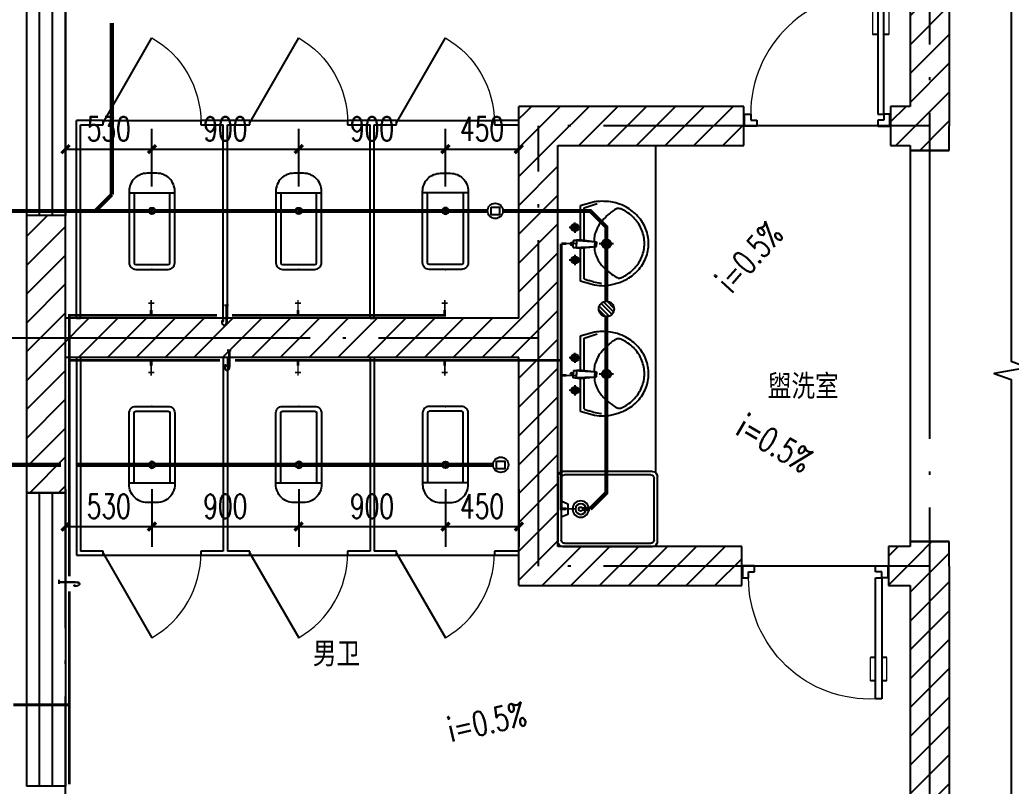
# Model space of a CAD drawing. Extents: x -173214 to 1102988, y -234847 to 675458.
# Drawn here: x 175596 to 181676, y 189149 to 193850 of the extents above; entities that cross this region are included whole.
import ezdxf

# ---------------------------------------------------------------- set-up
doc = ezdxf.new("R2010")
doc.units = 0
doc.header["$LTSCALE"] = 1000
doc.header["$MEASUREMENT"] = 0
doc.linetypes.add('DASH', pattern=[0.35, 0.25, -0.1])
doc.linetypes.add('DOTE', pattern=[2.42, 2, -0.2, 0.02, -0.2])
doc.layers.get('Defpoints').update_dxf_attribs({"color": 250})
for name, color, linetype in [('DIM_SYMB', 171, 'Continuous'), ('DOTE', 8, 'DOTE'), ('EQUIP_地漏', 7, 'Continuous'), ('EQUIP_污水', 7, 'Continuous'), ('EQUIP_给水', 7, 'Continuous'), ('LVTRY', 6, 'Continuous'), ('PIPE-污水', 2, 'Continuous'), ('PIPE-给水', 3, 'Continuous'), ('PUB_HATCH', 8, 'Continuous'), ('PUB_TEXT', 7, 'Continuous'), ('TEXT_给水', 7, 'Continuous'), ('TWT_DIM', 3, 'Continuous'), ('WALL', 9, 'Continuous'), ('WINDOW', 140, 'Continuous')]:
    doc.layers.add(name, color=color, linetype=linetype)
doc.styles.add('_TCH_DIM', font='SIMPLEX', dxfattribs={"bigfont": 'GBCBIG'})
doc.styles.add('_TCH_DIM_T3', font='SIMPLEX', dxfattribs={"width": 0.705882, "bigfont": 'GBCBIG'})
doc.styles.add('_TWT_PIPETEXT', font='COMPLEX', dxfattribs={"width": 0.8, "height": 2.5, "bigfont": 'HZTXT'})
doc.styles.add('宋体', font='', dxfattribs={"width": 0.8})
doc.styles.get('宋体').set_extended_font_data('SimSun')
doc.dimstyles.new('_TWT_ARCH&&50', dxfattribs={"dimtxt": 148.75, "dimasz": 50, "dimexe": 125, "dimexo": 150, "dimgap": 50, "dimtad": 1, "dimdec": 0, "dimzin": 0, "dimdsep": 46, "dimtxsty": '_TCH_DIM_T3', "dimblk": 'ARCHTICK', "dimcen": 0.09, "dimclrt": 7, "dimazin": 2, "dimtfac": 1, "dimtdec": 0, "dimtix": 1, "dimtmove": 2, "dimatfit": 3, "dimfxl": 0, "dimtolj": 1, "dimtzin": 0, "dimarcsym": 0})
pattern_1 = [(45, (0, 89.76), (-88.388383, 88.388383), [])]

# ---------------------------------------------------------------- blocks, each defined once
blk = doc.blocks.new('$TCHSYS$WIN2D')
for p, q in [((-0.5, 0.5), (0.5, 0.5)), ((-0.5, 0.5), (-0.5, -0.5)), ((0.5, 0.5), (0.5, -0.5)), ((0.5, 0.1667), (-0.5, 0.1667)), ((0.5, -0.1667), (-0.5, -0.1667)), ((-0.5, -0.5), (0.5, -0.5))]:
    blk.add_line(p, q)
blk = doc.blocks.new('$DorLib2D$00000009')
for p, q in [((0.4129, 0.9053), (0.4129, 0.0807)), ((0.4541, 0.9053), (0.4129, 0.9053)), ((0.4541, 0.0807), (0.4541, 0.9053)), ((0.4129, 0.7822), (0.378, 0.7822)), ((0.489, 0.7822), (0.4541, 0.7822)), ((0.4129, 0.6235), (0.378, 0.6235)), ((0.489, 0.6235), (0.4541, 0.6235)), ((-0.4941, 0.0807), (-0.4529, 0.0807)), ((-0.4941, -0.0018), (-0.4941, 0.0807)), ((-0.4529, 0.0807), (-0.4529, 0.0395)), ((0.4129, 0.0807), (0.4541, 0.0807)), ((0.4953, 0.0807), (0.4541, 0.0807)), ((0.4541, 0.0807), (0.4541, 0.0395)), ((0.4953, -0.0018), (0.4953, 0.0807)), ((-0.4529, 0.0395), (-0.4117, 0.0395)), ((-0.4117, 0.0395), (-0.4117, -0.0018)), ((0.4541, 0.0395), (0.4129, 0.0395)), ((0.4129, 0.0395), (0.4129, -0.0018)), ((-0.4941, -0.0018), (-0.4941, -0.0018)), ((-0.4117, -0.0018), (-0.4941, -0.0018)), ((0.4129, -0.0018), (0.4953, -0.0018)), ((0.4953, -0.0018), (0.4953, -0.0018))]:
    blk.add_line(p, q)
at = {"lineweight": 13}
for p, q in [((0.378, 0.7822), (0.378, 0.6235)), ((0.489, 0.7822), (0.489, 0.6235))]:
    blk.add_line(p, q, dxfattribs=at)
blk.add_arc((0.3716, 0.0817), 0.8246, 87.13397, 180.07167, dxfattribs=at)
blk = doc.blocks.new('$TCHSYS$APDOOR2D')
blk.add_line((0.5, 0), (0, 0.866))
at = {"lineweight": 13}
blk.add_arc((0.5, 0), 1, 120, 180, dxfattribs=at)
blk = doc.blocks.new('$lvtry$00000200')
at = {"color": 0}
for p, q in [((-109.8, -40, 0), (-109.8, -469.7, 0)), ((99.8, -30, 0), (-99.8, -30, 0)), ((109.8, -469.7, 0), (109.8, -40, 0))]:
    blk.add_line(p, q, dxfattribs=at)
at = {"color": 0, "elevation": 0}
blk.add_lwpolyline([(99.8, 0), (-99.8, 0, 0.414214), (-139.8, -40), (-139.8, -479.7, 0.414214), (-29.8, -589.7), (29.8, -589.7, 0.414214), (139.8, -479.7), (139.8, -40, 0.414214)], format="xyb", close=True, dxfattribs=at)
blk.add_lwpolyline([(139.8, -469.7), (-139.8, -469.7)], dxfattribs=at)
at = {"color": 0}
blk.add_circle((0, -358.6, 0), 20, dxfattribs=at)
for centre, start, end in [((-99.8, -40, 0), 90, 180), ((99.8, -40, 0), 0, 90)]:
    blk.add_arc(centre, 10, start, end, dxfattribs=at)
for p in [(0, 0), (0, -358.6, 0)]:
    blk.add_point(p, dxfattribs=at)
blk = doc.blocks.new('$TwtSys$00000147')
blk.add_circle((0, 0, 0), 1)
blk = doc.blocks.new('$TwtSys$00000320')
at = {"const_width": 20}
for points in [[(0, 0), (0, -121)], [(-37, -83), (37, -83)]]:
    blk.add_lwpolyline(points, dxfattribs=at)
blk = doc.blocks.new('_ArchTick')
at = {"color": 0, "linetype": 'ByBlock', "const_width": 0.4}
blk.add_lwpolyline([(-0.5, -0.5), (0.5, 0.5)], dxfattribs=at)
blk = doc.blocks.new('*D248')
at = {"layer": 'Defpoints', "color": 0}
for p in [(176406.1, 193056.3), (175876, 192677.2), (176406.1, 192677.2)]:
    blk.add_point(p, dxfattribs=at)
at = {"layer": 'TWT_DIM', "color": 0, "lineweight": -2}
for p, q in [((175876, 192827.2), (175876, 193181.3)), ((176406.1, 192827.2), (176406.1, 193181.3)), ((175876, 193056.3), (176406.1, 193056.3))]:
    blk.add_line(p, q, dxfattribs=at)
at = {"layer": 'TWT_DIM', "color": 0, "lineweight": -2, "xscale": 50, "yscale": 50, "zscale": 50, "rotation": 180}
blk.add_blockref('_ArchTick', (175876, 193056.3), dxfattribs=at)
at = {"layer": 'TWT_DIM', "color": 0, "lineweight": -2, "xscale": 50, "yscale": 50, "zscale": 50}
blk.add_blockref('_ArchTick', (176406.1, 193056.3), dxfattribs=at)
at = {"layer": 'TWT_DIM', "color": 7, "insert": (176141, 193180.7), "char_height": 148.75, "attachment_point": 5, "style": '_TCH_DIM_T3'}
blk.add_mtext('\\A1;530', dxfattribs=at)
blk = doc.blocks.new('*D249')
at = {"layer": 'Defpoints', "color": 0}
for p in [(177306, 193056.3), (176406.1, 192677.2), (177306, 192677.2)]:
    blk.add_point(p, dxfattribs=at)
at = {"layer": 'TWT_DIM', "color": 0, "lineweight": -2}
for p, q in [((176406.1, 192827.2), (176406.1, 193181.3)), ((177306, 192827.2), (177306, 193181.3)), ((176406.1, 193056.3), (177306, 193056.3))]:
    blk.add_line(p, q, dxfattribs=at)
at = {"layer": 'TWT_DIM', "color": 0, "lineweight": -2, "xscale": 50, "yscale": 50, "zscale": 50, "rotation": 180}
blk.add_blockref('_ArchTick', (176406.1, 193056.3), dxfattribs=at)
at = {"layer": 'TWT_DIM', "color": 0, "lineweight": -2, "xscale": 50, "yscale": 50, "zscale": 50}
blk.add_blockref('_ArchTick', (177306, 193056.3), dxfattribs=at)
at = {"layer": 'TWT_DIM', "color": 7, "insert": (176856, 193180.7), "char_height": 148.75, "attachment_point": 5, "style": '_TCH_DIM_T3'}
blk.add_mtext('\\A1;900', dxfattribs=at)
blk = doc.blocks.new('*D250')
at = {"layer": 'Defpoints', "color": 0}
for p in [(178206, 193056.3), (177306, 192677.2), (178206, 192677.2)]:
    blk.add_point(p, dxfattribs=at)
at = {"layer": 'TWT_DIM', "color": 0, "lineweight": -2}
for p, q in [((177306, 192827.2), (177306, 193181.3)), ((178206, 192827.2), (178206, 193181.3)), ((177306, 193056.3), (178206, 193056.3))]:
    blk.add_line(p, q, dxfattribs=at)
at = {"layer": 'TWT_DIM', "color": 0, "lineweight": -2, "xscale": 50, "yscale": 50, "zscale": 50, "rotation": 180}
blk.add_blockref('_ArchTick', (177306, 193056.3), dxfattribs=at)
at = {"layer": 'TWT_DIM', "color": 0, "lineweight": -2, "xscale": 50, "yscale": 50, "zscale": 50}
blk.add_blockref('_ArchTick', (178206, 193056.3), dxfattribs=at)
at = {"layer": 'TWT_DIM', "color": 7, "insert": (177756, 193180.7), "char_height": 148.75, "attachment_point": 5, "style": '_TCH_DIM_T3'}
blk.add_mtext('\\A1;900', dxfattribs=at)
blk = doc.blocks.new('*D251')
at = {"layer": 'Defpoints', "color": 0}
for p in [(178656, 193056.3), (178206, 192677.2), (178656, 192677.2)]:
    blk.add_point(p, dxfattribs=at)
at = {"layer": 'TWT_DIM', "color": 0, "lineweight": -2}
for p, q in [((178206, 192827.2), (178206, 193181.3)), ((178656, 192827.2), (178656, 193181.3)), ((178206, 193056.3), (178656, 193056.3))]:
    blk.add_line(p, q, dxfattribs=at)
at = {"layer": 'TWT_DIM', "color": 0, "lineweight": -2, "xscale": 50, "yscale": 50, "zscale": 50, "rotation": 180}
blk.add_blockref('_ArchTick', (178206, 193056.3), dxfattribs=at)
at = {"layer": 'TWT_DIM', "color": 0, "lineweight": -2, "xscale": 50, "yscale": 50, "zscale": 50}
blk.add_blockref('_ArchTick', (178656, 193056.3), dxfattribs=at)
at = {"layer": 'TWT_DIM', "color": 7, "insert": (178431, 193180.7), "char_height": 148.75, "attachment_point": 5, "style": '_TCH_DIM_T3'}
blk.add_mtext('\\A1;450', dxfattribs=at)
blk = doc.blocks.new('*D252')
at = {"layer": 'Defpoints', "color": 0}
for p in [(175876, 191120), (176406.1, 191120), (176406.1, 190740.9)]:
    blk.add_point(p, dxfattribs=at)
at = {"layer": 'TWT_DIM', "color": 0, "lineweight": -2}
for p, q in [((175876, 190970), (175876, 190615.9)), ((176406.1, 190970), (176406.1, 190615.9)), ((175876, 190740.9), (176406.1, 190740.9))]:
    blk.add_line(p, q, dxfattribs=at)
at = {"layer": 'TWT_DIM', "color": 0, "lineweight": -2, "xscale": 50, "yscale": 50, "zscale": 50, "rotation": 180}
blk.add_blockref('_ArchTick', (175876, 190740.9), dxfattribs=at)
at = {"layer": 'TWT_DIM', "color": 0, "lineweight": -2, "xscale": 50, "yscale": 50, "zscale": 50}
blk.add_blockref('_ArchTick', (176406.1, 190740.9), dxfattribs=at)
at = {"layer": 'TWT_DIM', "color": 7, "insert": (176141, 190865.3), "char_height": 148.75, "attachment_point": 5, "style": '_TCH_DIM_T3'}
blk.add_mtext('\\A1;530', dxfattribs=at)
blk = doc.blocks.new('*D253')
at = {"layer": 'Defpoints', "color": 0}
for p in [(176406.1, 191120), (177306, 191120), (177306, 190740.9)]:
    blk.add_point(p, dxfattribs=at)
at = {"layer": 'TWT_DIM', "color": 0, "lineweight": -2}
for p, q in [((176406.1, 190970), (176406.1, 190615.9)), ((177306, 190970), (177306, 190615.9)), ((176406.1, 190740.9), (177306, 190740.9))]:
    blk.add_line(p, q, dxfattribs=at)
at = {"layer": 'TWT_DIM', "color": 0, "lineweight": -2, "xscale": 50, "yscale": 50, "zscale": 50, "rotation": 180}
blk.add_blockref('_ArchTick', (176406.1, 190740.9), dxfattribs=at)
at = {"layer": 'TWT_DIM', "color": 0, "lineweight": -2, "xscale": 50, "yscale": 50, "zscale": 50}
blk.add_blockref('_ArchTick', (177306, 190740.9), dxfattribs=at)
at = {"layer": 'TWT_DIM', "color": 7, "insert": (176856, 190865.3), "char_height": 148.75, "attachment_point": 5, "style": '_TCH_DIM_T3'}
blk.add_mtext('\\A1;900', dxfattribs=at)
blk = doc.blocks.new('*D254')
at = {"layer": 'Defpoints', "color": 0}
for p in [(177306, 191120), (178206, 191120), (178206, 190740.9)]:
    blk.add_point(p, dxfattribs=at)
at = {"layer": 'TWT_DIM', "color": 0, "lineweight": -2}
for p, q in [((177306, 190970), (177306, 190615.9)), ((178206, 190970), (178206, 190615.9)), ((177306, 190740.9), (178206, 190740.9))]:
    blk.add_line(p, q, dxfattribs=at)
at = {"layer": 'TWT_DIM', "color": 0, "lineweight": -2, "xscale": 50, "yscale": 50, "zscale": 50, "rotation": 180}
blk.add_blockref('_ArchTick', (177306, 190740.9), dxfattribs=at)
at = {"layer": 'TWT_DIM', "color": 0, "lineweight": -2, "xscale": 50, "yscale": 50, "zscale": 50}
blk.add_blockref('_ArchTick', (178206, 190740.9), dxfattribs=at)
at = {"layer": 'TWT_DIM', "color": 7, "insert": (177756, 190865.3), "char_height": 148.75, "attachment_point": 5, "style": '_TCH_DIM_T3'}
blk.add_mtext('\\A1;900', dxfattribs=at)
blk = doc.blocks.new('*D255')
at = {"layer": 'Defpoints', "color": 0}
for p in [(178206, 191120), (178656, 191120), (178656, 190740.9)]:
    blk.add_point(p, dxfattribs=at)
at = {"layer": 'TWT_DIM', "color": 0, "lineweight": -2}
for p, q in [((178206, 190970), (178206, 190615.9)), ((178656, 190970), (178656, 190615.9)), ((178206, 190740.9), (178656, 190740.9))]:
    blk.add_line(p, q, dxfattribs=at)
at = {"layer": 'TWT_DIM', "color": 0, "lineweight": -2, "xscale": 50, "yscale": 50, "zscale": 50, "rotation": 180}
blk.add_blockref('_ArchTick', (178206, 190740.9), dxfattribs=at)
at = {"layer": 'TWT_DIM', "color": 0, "lineweight": -2, "xscale": 50, "yscale": 50, "zscale": 50}
blk.add_blockref('_ArchTick', (178656, 190740.9), dxfattribs=at)
at = {"layer": 'TWT_DIM', "color": 7, "insert": (178431, 190865.3), "char_height": 148.75, "attachment_point": 5, "style": '_TCH_DIM_T3'}
blk.add_mtext('\\A1;450', dxfattribs=at)
blk = doc.blocks.new('$TwtSys$00000136')
at = {"elevation": 0}
blk.add_lwpolyline([(-51, 45), (51, 45), (51, -49), (-51, -49)], close=True, dxfattribs=at)
blk.add_circle((0, 0, 0), 93.8)
blk = doc.blocks.new('$lvtry$00000192')
for p, q in [((-108.8, -118, 0), (-109.6, -48.6, 0)), ((110, -117.2, 0), (109.2, -47.8, 0)), ((-249.2, -114, 0), (-276.5, -200, 0)), ((-29.5, -114, 0), (-249.2, -114, 0)), ((-143.9, -83.7, 0), (-74.5, -82.9, 0)), ((-23.5, -72.4, 0), (-30.1, -109.3, 0)), ((-30.1, -109.3, 0), (-17.3, -211.8, 0)), ((-23.5, -72.4, 0), (0.2, -72.7, 0)), ((-23.5, -72.4, 0), (-17.3, -211.8, 0)), ((-22.7, -91.1, 0), (0, -91.4, 0)), ((22.7, -91.7, 0), (0, -91.4, 0)), ((24, -73, 0), (0.2, -72.7, 0)), ((24, -73, 0), (14.4, -212.1, 0)), ((29.7, -110, 0), (14.4, -212.1, 0)), ((24, -73, 0), (29.7, -110, 0)), ((255.6, -114, 0), (29.1, -114, 0)), ((74.9, -82.9, 0), (144.3, -82.1, 0)), ((282.9, -200, 0), (255.6, -114, 0)), ((-256.5, -191.6, 0), (-247.1, -165.9, 0)), ((-236.7, -137.8, 0), (-247.1, -165.9, 0)), ((-234.7, -137.8, 0), (-26.5, -137.8, 0)), ((25.5, -137.8, 0), (243.1, -137.8, 0)), ((243.1, -137.8, 0), (262.9, -191.6, 0)), ((243.1, -137.8, 0), (271.8, -215.7, 0)), ((-17.7, -202.1, 0), (-1.3, -202.3, 0)), ((-17.3, -211.8, 0), (-1.5, -211.9, 0)), ((14.4, -212.1, 0), (-1.5, -211.9, 0)), ((15, -202.5, 0), (-1.3, -202.3, 0)), ((0.7, -314.2, 0), (-0.3, -228.6, 0)), ((-42.6, -271.9, 0), (43, -270.9, 0))]:
    blk.add_line(p, q)
for points in [[(-276.5, -200, 0.044851), (-281.9, -257.3, 0.06689), (-276.8, -295.6, 0.023023), (-257.4, -356.1, 0.044853), (-243.3, -385.6, 0.043799), (-214.9, -425.2, 0.044001), (-180.1, -459.1, 0.042834), (-139.4, -486.8, 0.043018), (-94.7, -507.1, 0.042273), (-46.8, -519.7, 0.042347), (2.4, -524, 0.04234), (51.7, -519.9, 0.042268), (99.6, -507.6, 0.043003), (144.4, -487.6, 0.042821), (185.3, -460, 0.043985), (220.2, -426.4, 0.043782), (248.9, -386.9, 0.044843), (272.9, -337.5, 0.059205), (282.9, -297.1, 0.030672), (286.5, -240.9, 0.04375), (283.2, -201.5, 0.001982), (283.1, -201.1, 0.000717), (282.9, -200)], [(-20.5, -199.9, 0.021783), (-40.4, -199.8, 0.043137), (-49.1, -200.9, 0.041783), (-92.1, -214, 0.044848), (-129.2, -232.9, 0.04131), (-155.5, -252.5, 0.026055), (-193.7, -290, 0.052783), (-227.6, -335.8, 0.159914), (-230.5, -349.3, 0.063485), (-228.6, -357.5, 0.0374), (-221.4, -373, 0.051256), (-198.3, -406.2, 0.043963), (-164.1, -439.5, 0.042872), (-127, -464.8, 0.042994), (-86.3, -483.4, 0.042296), (-42.5, -494.8, 0.042347), (2.5, -498.8, 0.042341), (47.5, -495.1, 0.042292), (91.3, -483.8, 0.04298), (132.2, -465.5, 0.042859), (169.4, -440.4, 0.043948), (202.3, -408.7, 0.046877), (227.2, -374.1, 0.041749), (235.2, -357.2, 0.059652), (238.1, -345.7, 0.177603), (233.7, -327, 0.063235), (189.1, -274.6, 0.024325), (145.8, -238.9, 0.043369), (120, -222.9, 0.042415), (76.2, -205.2, 0.050318), (37.7, -197.5, 0.034463), (32.6, -197.3, 0.015757), (19, -198.3, 0.015757)]]:
    blk.add_lwpolyline(points, format="xyb")
at = {"elevation": 0}
blk.add_lwpolyline([(-256.5, -191.6), (-264.5, -236.9), (-264.3, -241.3)], dxfattribs=at)
for centre, radius in [((109.6, -82.5, 0), 23.8), ((-109.2, -83.3, 0), 23.8), ((-109.2, -83.3, 0), 14.2), ((109.6, -82.5, 0), 14.2), ((0.2, -271.4, 0), 28.5), ((0.2, -271.4, 0), 19)]:
    blk.add_circle(centre, radius)
for centre, start, end in [((-1.2, -61.2, 0), 79.83281, 278.78235), ((1, -61.3, 0), 259.83281, 98.78235)]:
    blk.add_arc(centre, 6.83, start, end)
blk.add_point((0, -91.4, 0))
blk = doc.blocks.new('$lvtry$00000135')
for p, q in [((-305, -430, 0), (-305, -30, 0)), ((-285, -420, 0), (-285, -40, 0)), ((-275, 0, 0), (275, 0, 0)), ((-265, -20, 0), (265, -20, 0)), ((285, -40, 0), (285, -420, 0)), ((305, -30, 0), (305, -430, 0)), ((285, -180, 0), (245, -197.5, 0)), ((245, -197.5, 0), (245, -262.5, 0)), ((245, -262.5, 0), (285, -280, 0)), ((275, -460, 0), (-275, -460, 0)), ((265, -440, 0), (-265, -440, 0))]:
    blk.add_line(p, q)
for radius in [50, 32.5]:
    blk.add_circle((165, -230, 0), radius)
for centre, radius, start, end in [((-275, -30, 0), 30, 90, 180), ((-265, -40, 0), 20, 90, 180), ((265, -40, 0), 20, 0, 90), ((275, -30, 0), 30, 0, 90), ((-265, -420, 0), 20, 180, 270), ((265, -420, 0), 20, 270, 0), ((-275, -430, 0), 30, 180, 270), ((275, -430, 0), 30, 270, 0)]:
    blk.add_arc(centre, radius, start, end)
blk.add_point((0, 0, 0))
blk = doc.blocks.new('$TwtSys$00000141')
for p, q in [((-94, 8), (-10, 92)), ((-94, 8), (-10, 92)), ((-87, -35), (35, 87)), ((-87, -35), (35, 87)), ((-66, -66), (66, 66)), ((-66, -66), (66, 66)), ((-32, -87), (88, 33)), ((-32, -87), (88, 33)), ((11, -92), (92, -11)), ((11, -92), (92, -11))]:
    blk.add_line(p, q)
blk.add_circle((0, 0), 94)
blk.add_circle((0, 0), 94)

msp = doc.modelspace()

# ---------------------------------------------------------------- hatches: boundary and pattern name
at = {"layer": 'PIPE-污水', "linetype": 'Continuous'}
for points in [[(179093.7, 192677.2), (179102.6, 192686.1), (179098.9, 192689.7)], [(179093.7, 192677.2), (179093.7, 192689.7), (179098.9, 192689.7)], [(179193.7, 192577.2), (179202.6, 192586.1), (179206.2, 192582.4)], [(179193.7, 192577.2), (179206.2, 192577.2), (179206.2, 192582.4)], [(179193.7, 190948.6), (179206.2, 190948.6), (179206.2, 190943.5)], [(179193.7, 190948.6), (179202.6, 190939.8), (179206.2, 190943.5)]]:
    msp.add_hatch(color=256, dxfattribs=at).paths.add_polyline_path(points)
at = {"layer": 'PIPE-给水', "linetype": 'Continuous'}
for points in [[(175899.1, 192036.6), (175890.4, 192036.6), (175890.4, 192045.3)], [(175899.1, 192036.6), (175899.1, 192045.3), (175890.4, 192045.3)], [(178201.7, 192036.6), (178210.4, 192036.6), (178210.4, 192027.8)], [(178201.7, 192036.6), (178201.7, 192027.8), (178210.4, 192027.8)], [(178915.9, 191760.7), (178924.6, 191760.7), (178924.6, 191752)], [(178915.9, 191760.7), (178915.9, 191752), (178924.6, 191752)], [(178915.8, 190849.6), (178915.8, 190840.9), (178907, 190840.9)], [(178915.8, 190849.6), (178907, 190849.6), (178907, 190840.9)]]:
    msp.add_hatch(color=256, dxfattribs=at).paths.add_polyline_path(points)
at = {"layer": 'PUB_HATCH'}
h = msp.add_hatch(dxfattribs=at)
h.set_pattern_fill('普通砖', color=256, scale=50, style=0)
h.set_pattern_definition(pattern_1)
h.paths.add_polyline_path([(181296, 195438.6), (181056, 195198.6), (181056, 193318.6), (181136, 193198.6), (181296, 193198.6)])
h = msp.add_hatch(dxfattribs=at)
h.set_pattern_fill('普通砖', color=256, scale=50, style=0)
h.set_pattern_definition(pattern_1)
h.paths.add_polyline_path([(178736, 191898.6), (178896, 191898.6), (178896, 193078.6), (178656, 193318.6), (178656, 192018.6)])
h = msp.add_hatch(dxfattribs=at)
h.set_pattern_fill('普通砖', color=256, scale=50, style=0)
h.set_pattern_definition(pattern_1)
h.paths.add_polyline_path([(178896, 193078.6), (180036, 193078.6), (180036, 193318.6), (178656, 193318.6)])
h = msp.add_hatch(dxfattribs=at)
h.set_pattern_fill('普通砖', color=256, scale=50, style=0)
h.set_pattern_definition(pattern_1)
h.paths.add_polyline_path([(181056, 193318.6), (180936, 193318.6), (180936, 193078.6), (181056, 193078.6), (181136, 193198.6)])
h = msp.add_hatch(dxfattribs=at)
h.set_pattern_fill('普通砖', color=256, scale=50, style=0)
h.set_pattern_definition(pattern_1)
h.paths.add_polyline_path([(181056, 193078.6), (181056, 193048.6), (181296, 193048.6), (181296, 193198.6), (181136, 193198.6)])
h = msp.add_hatch(dxfattribs=at)
h.set_pattern_fill('普通砖', color=256, scale=50, style=0)
h.set_pattern_definition(pattern_1)
h.paths.add_polyline_path([(175876, 192018.6), (175876, 192648.6), (175636, 192648.6), (175636, 191898.6), (175828, 191898.6)])
h = msp.add_hatch(dxfattribs=at)
h.set_pattern_fill('普通砖', color=256, scale=50, style=0)
h.set_pattern_definition(pattern_1)
h.paths.add_polyline_path([(178736, 191898.6), (178656, 192018.6), (175876, 192018.6), (175828, 191898.6), (175876, 191778.6), (178656, 191778.6)])
h = msp.add_hatch(dxfattribs=at)
h.set_pattern_fill('普通砖', color=256, scale=50, style=0)
h.set_pattern_definition(pattern_1)
h.paths.add_polyline_path([(175636, 191898.6), (175636, 190948.6), (175876, 190948.6), (175876, 191778.6), (175828, 191898.6)])
h = msp.add_hatch(dxfattribs=at)
h.set_pattern_fill('普通砖', color=256, scale=50, style=0)
h.set_pattern_definition(pattern_1)
h.paths.add_polyline_path([(178656, 190378.6), (178896, 190618.6), (178896, 191898.6), (178736, 191898.6), (178656, 191778.6)])
h = msp.add_hatch(dxfattribs=at)
h.set_pattern_fill('普通砖', color=256, scale=50, style=0)
h.set_pattern_definition(pattern_1)
h.paths.add_polyline_path([(181296, 190498.6), (181296, 190648.6), (181056, 190648.6), (181056, 190618.6), (181136, 190498.6)])
h = msp.add_hatch(dxfattribs=at)
h.set_pattern_fill('普通砖', color=256, scale=50, style=0)
h.set_pattern_definition(pattern_1)
h.paths.add_polyline_path([(178656, 190378.6), (180023, 190378.6), (180023, 190618.6), (178896, 190618.6)])
h = msp.add_hatch(dxfattribs=at)
h.set_pattern_fill('普通砖', color=256, scale=50, style=0)
h.set_pattern_definition(pattern_1)
h.paths.add_polyline_path([(181056, 190618.6), (180923, 190618.6), (180923, 190378.6), (181056, 190378.6), (181136, 190498.6)])
h = msp.add_hatch(dxfattribs=at)
h.set_pattern_fill('普通砖', color=256, scale=50, style=0)
h.set_pattern_definition(pattern_1)
h.paths.add_polyline_path([(181136, 190498.6), (181056, 190378.6), (181056, 188318.6), (181296, 188078.6), (181296, 190498.6)])

# ---------------------------------------------------------------- linework, layer by layer
at = {"layer": 'DIM_SYMB'}
msp.add_lwpolyline([(181676, 195698.6), (181676, 191754.9), (181781, 191716.7), (181571, 191679.6), (181676, 191642.4), (181676, 187698.6)], dxfattribs=at)
for points in [[(180583.3, 192776.7, 0, 0, 0), (179859.5, 191971.8, 40, 0, 0), (179759.3, 191860.3, 0, 0, 0)], [(180583.3, 190895.1, 0, 0, 0), (179888.7, 191301.2, 40, 0, 0), (179759.3, 191377, 0, 0, 0)], [(179119.5, 189561.9, 0, 0, 0), (178027.3, 189316.5, 40, 0, 0), (177880.9, 189283.6, 0, 0, 0)]]:
    msp.add_lwpolyline(points, format="xyseb", dxfattribs=at)
at = {"layer": 'DOTE', "color": 8}
for p, q in [((175876, 187698.6), (175876, 195698.6)), ((181176, 195698.6), (181176, 187698.6)), ((178776, 190498.6, -900), (178776, 193198.6, -900)), ((181176, 193198.6, -900), (178776, 193198.6, -900)), ((175376, 191898.6, -900), (178776, 191898.6, -900)), ((181176, 190498.6, -900), (178776, 190498.6, -900))]:
    msp.add_line(p, q, dxfattribs=at)
at = {"layer": 'LVTRY'}
for p, q in [((176106.1, 193231.1), (175943.6, 193231.1)), ((175943.6, 192018.6), (175943.6, 193231.1)), ((175968.6, 193206.1), (176106.1, 193206.1)), ((175968.6, 192018.6), (175968.6, 193206.1)), ((176106.1, 193206.1), (176106.1, 193231.1)), ((176106.1, 193231.1, -500), (176706.1, 193231.1, -500)), ((176856, 193231.1), (176706.1, 193231.1)), ((176706.1, 193231.1), (176706.1, 193206.1)), ((176706.1, 193206.1), (176843.5, 193206.1)), ((176843.5, 192018.6), (176843.5, 193206.1)), ((177006, 193231.1), (176856, 193231.1)), ((176868.5, 192018.6), (176868.5, 193206.1)), ((176868.5, 193206.1), (177006, 193206.1)), ((177006, 193206.1), (177006, 193231.1)), ((177006, 193231.1, -500), (177606, 193231.1, -500)), ((177756, 193231.1), (177606, 193231.1)), ((177606, 193231.1), (177606, 193206.1)), ((177606, 193206.1), (177743.5, 193206.1)), ((177743.5, 192018.6), (177743.5, 193206.1)), ((177906, 193231.1), (177756, 193231.1)), ((177768.5, 192018.6), (177768.5, 193206.1)), ((177768.5, 193206.1), (177906, 193206.1)), ((177906, 193206.1), (177906, 193231.1)), ((177906, 193231.1, -500), (178506, 193231.1, -500)), ((178656, 193231.1), (178506, 193231.1)), ((178506, 193231.1), (178506, 193206.1)), ((178506, 193206.1), (178656, 193206.1)), ((178656, 193206.1), (178656, 193231.1)), ((179496, 191078.6, -1800), (179496, 193078.6, -1800)), ((175943.6, 192018.6), (175968.6, 192018.6)), ((176843.5, 192018.6), (176868.5, 192018.6)), ((177743.5, 192018.6), (177768.5, 192018.6)), ((175943.6, 191778.6), (175943.6, 190566.1)), ((175968.6, 191778.6), (175943.6, 191778.6)), ((175968.6, 191778.6), (175968.6, 190591.1)), ((176843.5, 191778.6), (176843.5, 190591.1)), ((176868.5, 191778.6), (176843.5, 191778.6)), ((176868.5, 191778.6), (176868.5, 190591.1)), ((177743.5, 191778.6), (177743.5, 190591.1)), ((177768.5, 191778.6), (177743.5, 191778.6)), ((177768.5, 191778.6), (177768.5, 190591.1)), ((175943.6, 190566.1), (176106.1, 190566.1)), ((176106.1, 190591.1), (175968.6, 190591.1)), ((176106.1, 190566.1), (176106.1, 190591.1)), ((176106.1, 190566.1, -500), (176706.1, 190566.1, -500)), ((176843.5, 190591.1), (176706.1, 190591.1)), ((176706.1, 190591.1), (176706.1, 190566.1)), ((176706.1, 190566.1), (176856, 190566.1)), ((176856, 190566.1), (177006, 190566.1)), ((177006, 190591.1), (176868.5, 190591.1)), ((177006, 190566.1), (177006, 190591.1)), ((177006, 190566.1, -500), (177606, 190566.1, -500)), ((177743.5, 190591.1), (177606, 190591.1)), ((177606, 190591.1), (177606, 190566.1)), ((177606, 190566.1), (177756, 190566.1)), ((177756, 190566.1), (177906, 190566.1)), ((177906, 190591.1), (177768.5, 190591.1)), ((177906, 190566.1), (177906, 190591.1)), ((177906, 190566.1, -500), (178506, 190566.1, -500)), ((178656, 190591.1), (178506, 190591.1)), ((178506, 190591.1), (178506, 190566.1)), ((178506, 190566.1), (178656, 190566.1)), ((178656, 190566.1), (178656, 190591.1))]:
    msp.add_line(p, q, dxfattribs=at)
at = {"layer": 'PIPE-污水', "linetype": 'Continuous', "ltscale": 0.5, "const_width": 25}
for points in [[(176159.7, 192777.2), (176159.7, 193829.1)], [(176159.7, 192777.2), (176059.7, 192677.2)], [(176059.7, 192677.2), (175347.8, 192677.2)], [(176393.6, 192677.2), (176059.7, 192677.2)], [(177293.5, 192677.2), (176418.6, 192677.2)], [(178193.5, 192677.2), (177318.5, 192677.2)], [(178464.9, 192677.2), (178218.5, 192677.2)], [(179093.7, 192677.2), (178560.9, 192677.2)], [(179093.7, 192677.2), (179193.7, 192577.2)], [(179193.7, 192577.2), (179193.7, 192488.6)], [(179193.7, 192123.1), (179193.7, 192463)], [(179193.7, 191689), (179193.7, 192029)], [(179193.7, 191664), (179193.7, 190948.6)], [(175849.1, 191120), (175347.8, 191120)], [(176393.6, 191120), (175949.1, 191120)], [(177293.5, 191120), (176418.6, 191120)], [(178193.5, 191120), (177318.5, 191120)], [(178498, 191120), (178218.5, 191120)], [(179093.7, 190848.6), (179193.7, 190948.6)], [(179048.5, 190848.6), (179093.7, 190848.6)]]:
    msp.add_lwpolyline(points, dxfattribs=at)
at = {"layer": 'PIPE-给水', "linetype": 'Continuous', "ltscale": 0.5, "const_width": 17.5}
for points in [[(178915.9, 191760.7), (178916, 192476.9)], [(178947.9, 192476.9), (178916, 192476.9)], [(175899.1, 192036.6), (175899.1, 191760.7)], [(175899.1, 192036.6), (176401.7, 192036.6)], [(176401.7, 192036.6), (176401.7, 192069.4)], [(176401.7, 192036.6), (176805.7, 192036.6)], [(176897.7, 192036.6), (177301.7, 192036.6)], [(177301.7, 192036.6), (177301.7, 192069.4)], [(177301.7, 192036.6), (178201.7, 192036.6)], [(178201.7, 192036.6), (178201.7, 192069.4)], [(175899.1, 191760.7), (176401.7, 191760.7)], [(175899.1, 191760.7), (175899.1, 190435.7)], [(176401.7, 191760.7), (176401.7, 191727.9)], [(176401.7, 191760.7), (176822.6, 191760.7)], [(176914.5, 191760.7), (177301.7, 191760.7)], [(177301.7, 191760.7), (177301.7, 191727.9)], [(177301.7, 191760.7), (178201.7, 191760.7)], [(178201.7, 191760.7), (178201.7, 191727.9)], [(178201.7, 191760.7), (178915.9, 191760.7)], [(178915.8, 191668.5), (178915.9, 191760.7)], [(178915.8, 190849.6), (178915.8, 191668.5)], [(178947.6, 191668.5), (178915.8, 191668.5)], [(178947.6, 190849.6), (178915.8, 190849.6)], [(175899.1, 190343.8), (175899.1, 189647.5)], [(175555.1, 189647.5), (175899.1, 189647.5)], [(175899.1, 189647.5), (175899.1, 189159.9)]]:
    msp.add_lwpolyline(points, dxfattribs=at)
at = {"layer": 'WALL'}
for p, q in [((181296, 195438.6), (181296, 193198.6)), ((181056, 195198.6), (181056, 193318.6)), ((178656, 192018.6), (178656, 193318.6)), ((180036, 193318.6), (178656, 193318.6)), ((180036, 193078.6), (180036, 193318.6)), ((181056, 193318.6), (180936, 193318.6)), ((180936, 193318.6), (180936, 193078.6)), ((181296, 193048.6), (181296, 193198.6)), ((178896, 191898.6), (178896, 193078.6)), ((178896, 193078.6), (180036, 193078.6)), ((180936, 193078.6), (181056, 193078.6)), ((181056, 193078.6), (181056, 193048.6)), ((181056, 193048.6), (181296, 193048.6)), ((175876, 192648.6), (175636, 192648.6)), ((175636, 192648.6), (175636, 191898.6)), ((175876, 192018.6), (175876, 192648.6)), ((178656, 192018.6), (175876, 192018.6)), ((175636, 191898.6), (175636, 190948.6)), ((178896, 190618.6), (178896, 191898.6)), ((175876, 190948.6), (175876, 191778.6)), ((178656, 191778.6), (175876, 191778.6)), ((178656, 190378.6), (178656, 191778.6)), ((175636, 190948.6), (175876, 190948.6)), ((181296, 190648.6), (181056, 190648.6)), ((181056, 190648.6), (181056, 190618.6)), ((181296, 190498.6), (181296, 190648.6)), ((180023, 190618.6), (178896, 190618.6)), ((180023, 190378.6), (180023, 190618.6)), ((181056, 190618.6), (180923, 190618.6)), ((180923, 190618.6), (180923, 190378.6)), ((181296, 190498.6), (181296, 188078.6)), ((178656, 190378.6), (180023, 190378.6)), ((180923, 190378.6), (181056, 190378.6)), ((181056, 190378.6), (181056, 188318.6))]:
    msp.add_line(p, q, dxfattribs=at)
at = {"layer": 'WINDOW', "linetype": 'DASH'}
for p, q in [((181296, 193048.6), (181056, 193048.6)), ((181056, 190648.6), (181296, 190648.6))]:
    msp.add_line(p, q, dxfattribs=at)
at = {"layer": 'WINDOW'}
msp.add_line((181056, 193048.6, -900), (181056, 190648.6, -900), dxfattribs=at)

# ---------------------------------------------------------------- block references
at = {"layer": 'EQUIP_地漏', "xscale": 0.5, "yscale": 0.5, "zscale": 0.5, "rotation": 270}
msp.add_blockref('$TwtSys$00000141', (179193.7, 192076), dxfattribs=at)
at = {"layer": 'EQUIP_污水'}
for name, p, xscale, yscale, zscale in [('$TwtSys$00000136', (178511.9, 192677.2), 0.5, 0.5, 0.5), ('$TwtSys$00000147', (176406.1, 192677.2), 12.5, 12.5, 12.5), ('$TwtSys$00000147', (177306, 192677.2), 12.5, 12.5, 12.5), ('$TwtSys$00000147', (178206, 192677.2), 12.5, 12.5, 12.5), ('$TwtSys$00000147', (179193.7, 192475.5), 12.5, 12.5, 12.5), ('$TwtSys$00000147', (179193.7, 191676.5), 12.5, 12.5, 12.5), ('$TwtSys$00000147', (176406.1, 191120), 12.5, 12.5, 12.5), ('$TwtSys$00000147', (177306, 191120), 12.5, 12.5, 12.5), ('$TwtSys$00000147', (178206, 191120), 12.5, 12.5, 12.5), ('$TwtSys$00000147', (179036, 190848.6), 12.5, 12.5, 12.5)]:
    msp.add_blockref(name, p, dxfattribs=dict(at, xscale=xscale, yscale=yscale, zscale=zscale))
at = {"layer": 'EQUIP_污水', "xscale": 0.5, "yscale": 0.5, "zscale": 0.5, "rotation": 1.967803404256651e-11}
msp.add_blockref('$TwtSys$00000136', (178545, 191120), dxfattribs=at)
at = {"layer": 'EQUIP_给水', "xscale": 0.5, "yscale": 0.5, "zscale": 0.5, "rotation": 90}
for p in [(178947.9, 192476.9), (178947.6, 191668.5), (178947.6, 190849.6)]:
    msp.add_blockref('$TwtSys$00000320', p, dxfattribs=at)
at = {"layer": 'EQUIP_给水', "xscale": 0.5, "zscale": 0.5}
for p, yscale in [((176401.7, 192069.4), -0.5), ((177301.7, 192069.4), -0.5), ((178201.7, 192069.4), -0.5), ((176401.7, 191727.9), 0.5), ((177301.7, 191727.9), 0.5), ((178201.7, 191727.9), 0.5)]:
    msp.add_blockref('$TwtSys$00000320', p, dxfattribs=dict(at, yscale=yscale))
at = {"layer": 'LVTRY', "xscale": -600, "zscale": 25}
for p, yscale in [((176406.1, 193218.6), 600), ((177306, 193218.6), 600), ((178206, 193218.6), 600), ((176406.1, 190578.6), -600), ((177306, 190578.6), -600), ((178206, 190578.6), -600)]:
    msp.add_blockref('$TCHSYS$APDOOR2D', p, dxfattribs=dict(at, yscale=yscale))
at = {"layer": 'LVTRY'}
for p, rotation in [((176406.1, 192318.6, -1300), 180), ((177306, 192318.6, -1300), 180), ((178206, 191478.6, -1300), 359.9999999999999)]:
    msp.add_blockref('$lvtry$00000200', p, dxfattribs=dict(at, rotation=rotation))
at = {"layer": 'LVTRY', "yscale": -1}
for name, p, rotation in [('$lvtry$00000200', (178206, 192318.6, -1300), 359.9999999999999), ('$lvtry$00000200', (176406.1, 191478.6, -1300), 179.9999999999999), ('$lvtry$00000200', (177306, 191478.6, -1300), 179.9999999999999), ('$lvtry$00000135', (179201, 191078.6, -1800), 180)]:
    msp.add_blockref(name, p, dxfattribs=dict(at, rotation=rotation))
at = {"layer": 'LVTRY', "xscale": 0.9107142857142857, "yscale": 1.023255813953488, "rotation": 90.00000000004337}
for p in [(178916, 192475.3, -1800), (178916, 191676.3, -1800)]:
    msp.add_blockref('$lvtry$00000192', p, dxfattribs=at)
at = {"layer": 'WINDOW', "xscale": 1800, "yscale": 240, "zscale": 1800, "rotation": 270}
for p in [(175756, 193548.6), (175756, 190048.6)]:
    msp.add_blockref('$TCHSYS$WIN2D', p, dxfattribs=at)
at = {"layer": 'WINDOW', "xscale": 900, "zscale": 900}
for p, yscale in [((180486, 193198.6), 900), ((180473, 190498.6), -900)]:
    msp.add_blockref('$DorLib2D$00000009', p, dxfattribs=dict(at, yscale=yscale))

# ---------------------------------------------------------------- texts
at = {"layer": 'PUB_TEXT', "style": '_TCH_DIM', "width": 0.705882}
for rotation, p in [(48.03864, (179961.7, 192164)), (329.6811, (179977.6, 191310.1)), (12.66454, (178239.9, 189418.1))]:
    msp.add_text('i=0.5%', height=148.75, rotation=rotation, dxfattribs=at).set_placement(p)
at = {"layer": 'PUB_TEXT', "style": '宋体', "width": 0.8}
for s, p in [('盥洗室', (180183.4, 191538.7, -900)), ('男卫', (177392.8, 189898.2, -900))]:
    msp.add_text(s, height=132.91, dxfattribs=at).set_placement(p)
at = {"layer": 'TEXT_给水', "style": '_TWT_PIPETEXT', "width": 0.64}
for p in [(176830.7, 191974.1), (176847.6, 191698.2)]:
    msp.add_text('J', height=125, dxfattribs=at).set_placement(p)
msp.add_text('J', height=125, rotation=90, dxfattribs=at).set_placement((175961.6, 190368.8))

# ---------------------------------------------------------------- dimensions: what is measured, and where the dimension line sits
at = {"layer": 'TWT_DIM'}
for p1, p2, distance, picture, middle in [((175876, 192677.2), (176406.1, 192677.2), 379.1, '*D248', (176141, 193180.7)), ((176406.1, 192677.2), (177306, 192677.2), 379.1, '*D249', (176856, 193180.7)), ((177306, 192677.2), (178206, 192677.2), 379.1, '*D250', (177756, 193180.7)), ((178206, 192677.2), (178656, 192677.2), 379.1, '*D251', (178431, 193180.7)), ((175876, 191120), (176406.1, 191120), -379.1, '*D252', (176141, 190865.3)), ((176406.1, 191120), (177306, 191120), -379.1, '*D253', (176856, 190865.3)), ((177306, 191120), (178206, 191120), -379.1, '*D254', (177756, 190865.3)), ((178206, 191120), (178656, 191120), -379.1, '*D255', (178431, 190865.3))]:
    dim = msp.add_aligned_dim(p1=p1, p2=p2, distance=distance, dimstyle='_TWT_ARCH&&50', dxfattribs=at)
    dim.commit()
    dim.dimension.update_dxf_attribs({"geometry": picture, "text_midpoint": middle})

doc.saveas('drawing.dxf')
